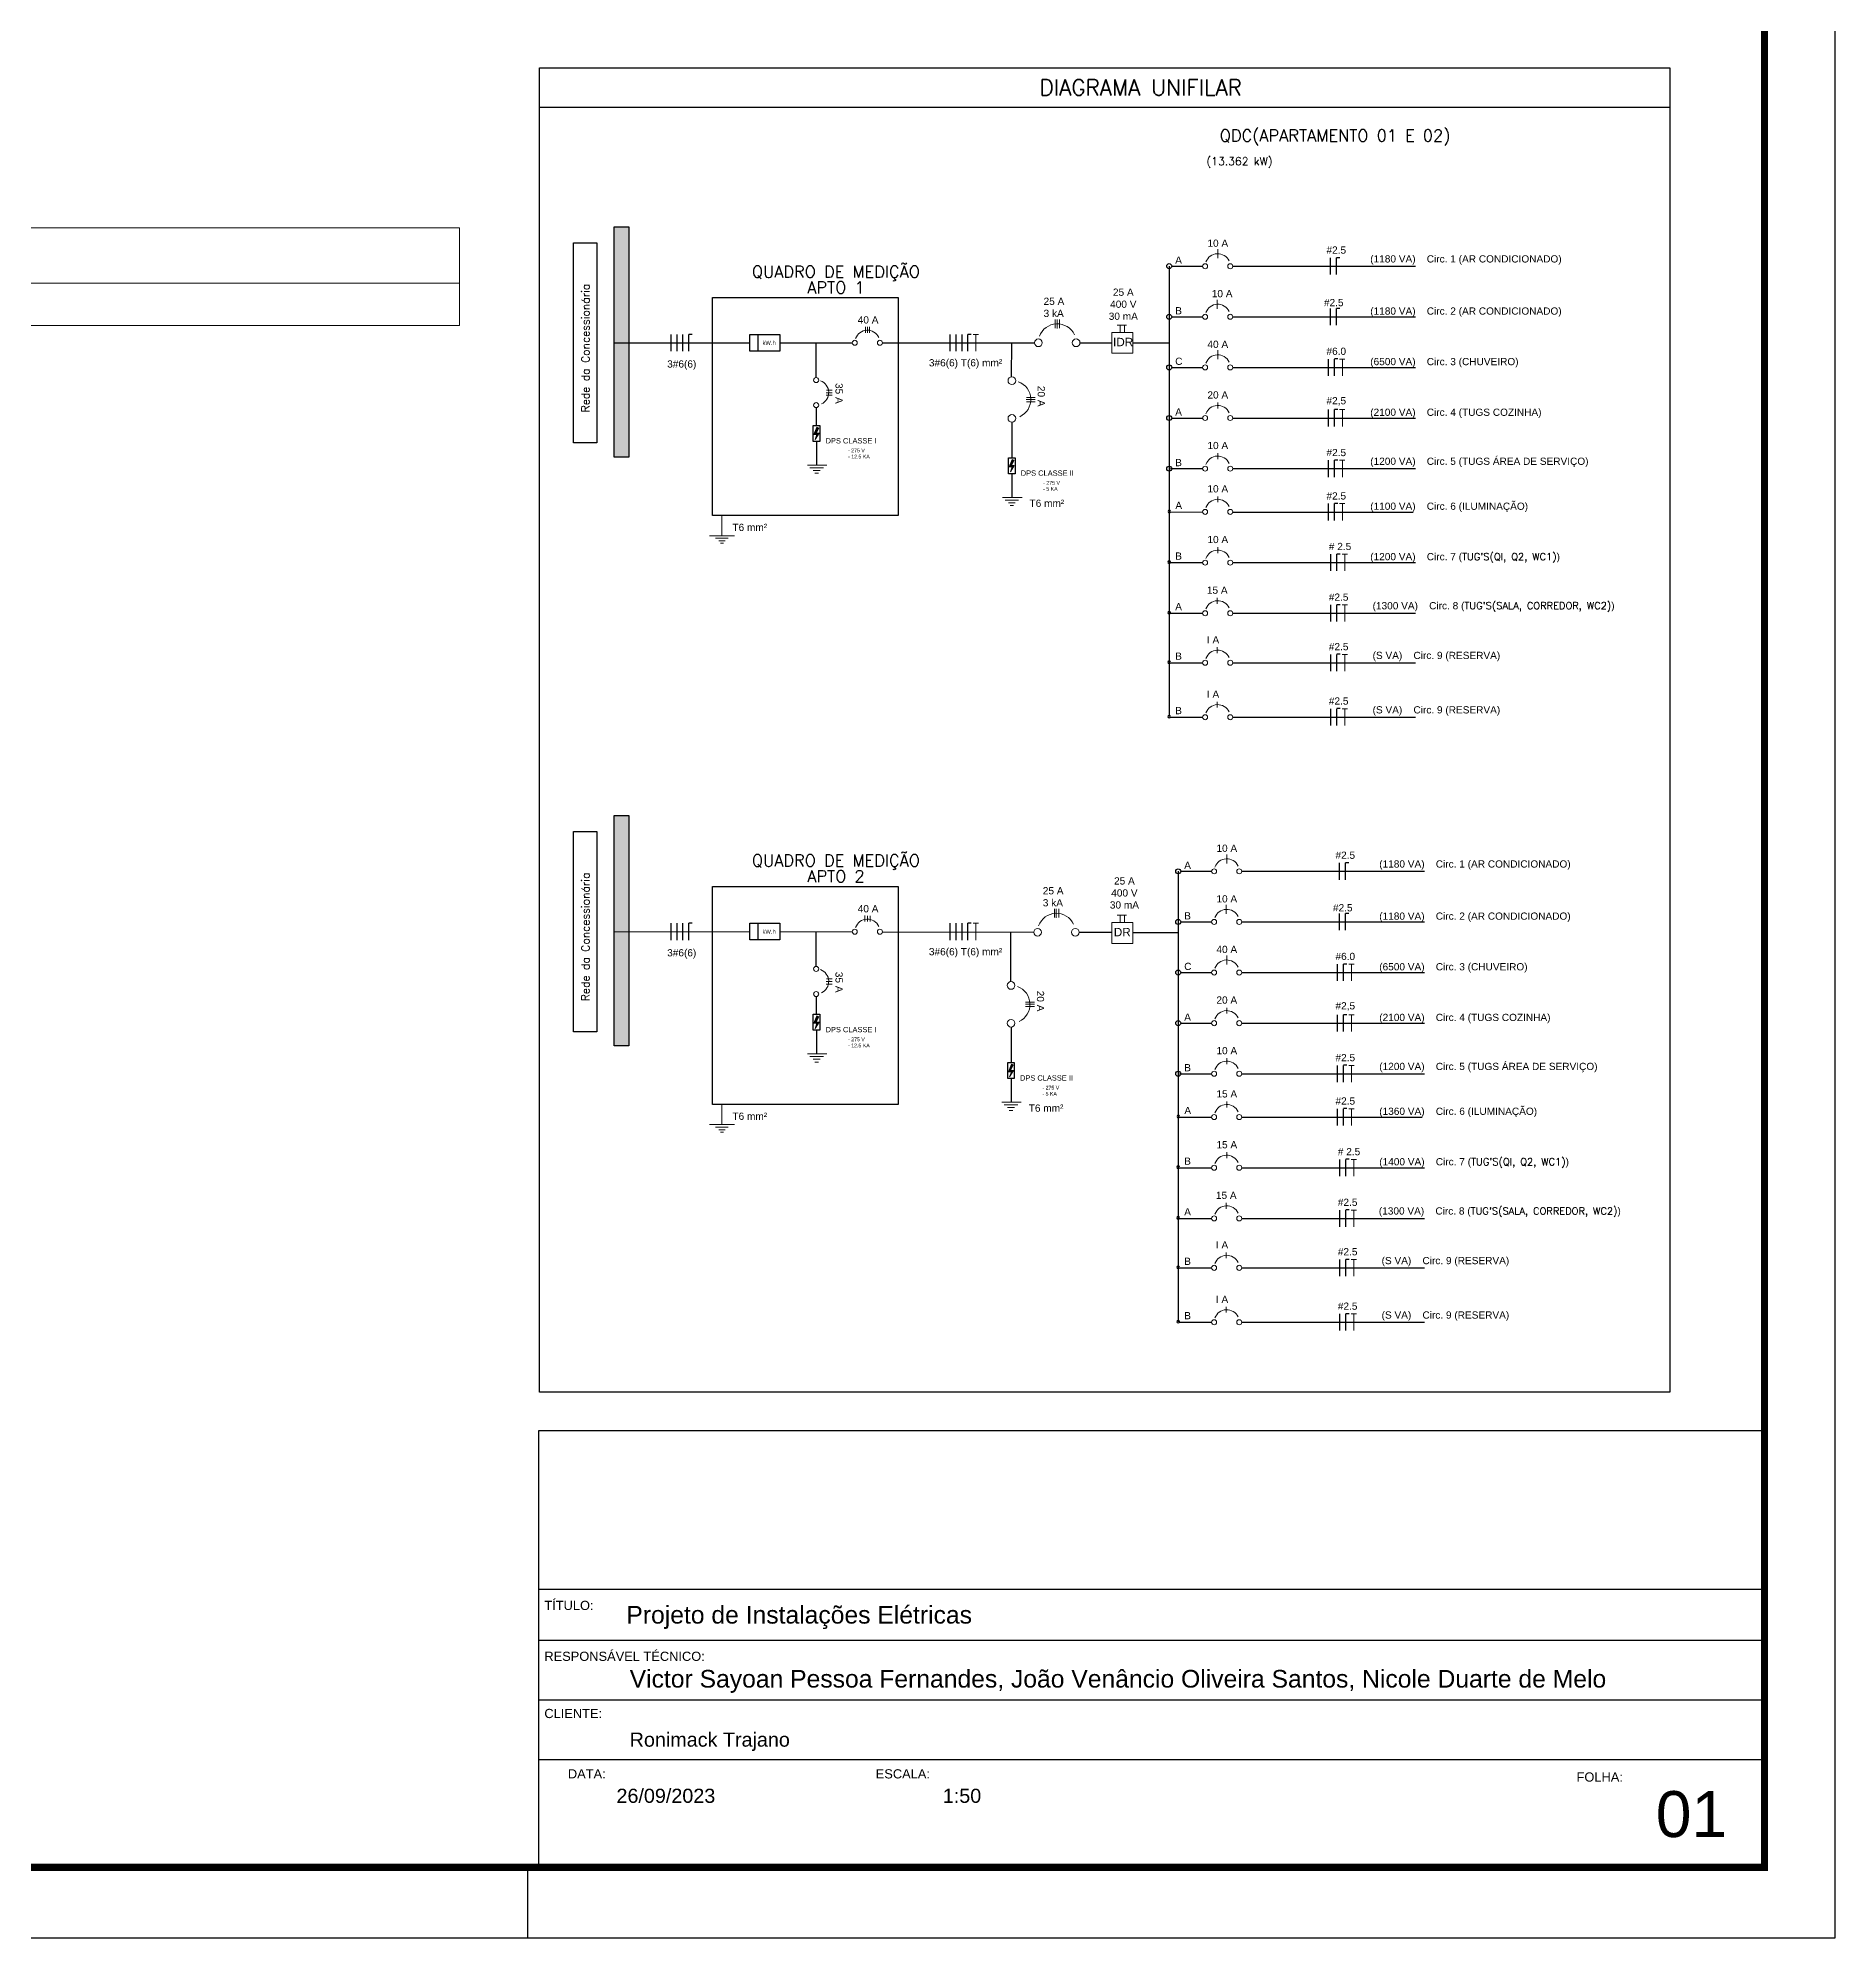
# Model space of a CAD drawing. Header units: metres. Extents: x 2426 to 5032, y 1997 to 4035.
# Drawn here: x 2456.87 to 2479.62, y 1996.88 to 2020.93 of the extents above; entities that cross this region are included whole.
import ezdxf

# ---------------------------------------------------------------- set-up
doc = ezdxf.new("R2010")
doc.units = ezdxf.units.M
for name, color, linetype in [('ARQ-FOLHA', 7, 'Continuous'), ('DI-Título do diagrama', 3, 'Continuous'), ('EL-Fios', 9, 'Continuous'), ('PDF3_0', 7, 'Continuous'), ('PDF3_COTA', 7, 'Continuous'), ('PDF3_DI-Barramento', 6, 'Continuous'), ('PDF3_DI-Disjuntor', 7, 'Continuous'), ('PDF3_DI-Textos do diagrama', 7, 'Continuous'), ('PDF3_DIAGRAMA', 7, 'Continuous'), ('PDF3_eletrodutos', 3, 'Continuous'), ('PDF3_Layout', 1, 'Continuous'), ('PDF3_Text', 7, 'Continuous')]:
    doc.layers.add(name, color=color, linetype=linetype)
doc.styles.add('arial', font='arial.ttf')
doc.styles.add('N', font='romans.shx', dxfattribs={"height": 0.13})
doc.styles.add('PDF Arial', font='arial.ttf')

# ---------------------------------------------------------------- blocks, each defined once
blk = doc.blocks.new('FOLHA A2')
at = {"layer": 'ARQ-FOLHA'}
for p, q in [((594, -420), (594, 0)), ((409, -420), (409, -410)), ((0, -420), (594, -420))]:
    blk.add_line(p, q, dxfattribs=at)
at = {"layer": 'ARQ-FOLHA', "const_width": 1}
blk.add_lwpolyline([(25, -410), (584, -410), (584, -10), (25, -10), (25, -410)], dxfattribs=at)

msp = doc.modelspace()

# ---------------------------------------------------------------- hatches: boundary and pattern name
at = {"layer": 'EL-Fios'}
h = msp.add_hatch(color=256, dxfattribs=at)
h.dxf.hatch_style = 1
h.paths.add_polyline_path([(2464.167, 2018.536), (2464.35, 2018.536), (2464.35, 2015.621), (2464.167, 2015.621)])
h = msp.add_hatch(color=256, dxfattribs=at)
h.dxf.hatch_style = 1
h.paths.add_polyline_path([(2464.167, 2011.083), (2464.35, 2011.083), (2464.35, 2008.168), (2464.167, 2008.168)])

# ---------------------------------------------------------------- linework, layer by layer
for p, q in [((2463.221, 2020.55), (2477.531, 2020.55)), ((2463.221, 2003.786), (2463.221, 2020.55)), ((2477.531, 2020.55), (2477.531, 2003.786)), ((2463.221, 2020.05), (2477.531, 2020.05)), ((2467.561, 2017.068), (2469.487, 2017.068)), ((2470.062, 2017.068), (2470.466, 2017.068)), ((2470.731, 2017.068), (2471.192, 2017.068)), ((2466.723, 2016.247), (2466.723, 2016.023)), ((2469.2, 2016.063), (2469.2, 2015.613)), ((2467.561, 2009.613), (2469.477, 2009.607)), ((2470.052, 2009.607), (2470.466, 2009.607)), ((2470.732, 2009.603), (2471.306, 2009.603)), ((2466.723, 2008.794), (2466.723, 2008.569)), ((2469.19, 2008.407), (2469.19, 2007.957)), ((2477.531, 2003.786), (2463.221, 2003.786))]:
    msp.add_line(p, q)
at = {"lineweight": 5, "ltscale": 10}
for p, q in [((2446.284, 2018.523), (2462.206, 2018.523)), ((2462.206, 2018.523), (2462.206, 2017.288)), ((2446.284, 2017.823), (2462.206, 2017.823)), ((2462.206, 2017.288), (2446.284, 2017.288))]:
    msp.add_line(p, q, dxfattribs=at)
at = {"layer": 'ARQ-FOLHA'}
for p, q in [((2478.726, 2003.298), (2463.207, 2003.298)), ((2463.207, 2003.298), (2463.207, 1997.771)), ((2478.726, 2001.287), (2463.207, 2001.287)), ((2463.207, 2000.737), (2463.207, 2000.737)), ((2478.726, 2000.643), (2463.207, 2000.643)), ((2463.207, 1999.892), (2463.207, 1999.892)), ((2478.726, 1999.887), (2463.207, 1999.887)), ((2478.726, 1999.131), (2463.207, 1999.131))]:
    msp.add_line(p, q, dxfattribs=at)
at = {"layer": 'DI-Título do diagrama'}
for points in [[(2463.65, 2015.801), (2463.65, 2018.334), (2463.947, 2018.334), (2463.947, 2015.801)], [(2463.65, 2008.348), (2463.65, 2010.881), (2463.947, 2010.881), (2463.947, 2008.348)]]:
    msp.add_lwpolyline(points, close=True, dxfattribs=at)
at = {"layer": 'EL-Fios'}
for points in [[(2464.167, 2018.536), (2464.35, 2018.536), (2464.35, 2015.621), (2464.167, 2015.621)], [(2464.167, 2011.083), (2464.35, 2011.083), (2464.35, 2008.168), (2464.167, 2008.168)]]:
    msp.add_lwpolyline(points, close=True, dxfattribs=at)
at = {"layer": 'PDF3_0', "color": 5, "lineweight": 25}
for p, q in [((2473.352, 2018.144), (2473.31, 2018.144)), ((2473.31, 2017.932), (2473.31, 2018.144)), ((2473.352, 2017.503), (2473.31, 2017.503)), ((2473.31, 2017.291), (2473.31, 2017.503)), ((2465.152, 2017.174), (2465.11, 2017.174)), ((2465.11, 2016.962), (2465.11, 2017.174)), ((2468.687, 2017.174), (2468.644, 2017.174)), ((2468.644, 2016.962), (2468.644, 2017.174)), ((2473.326, 2016.864), (2473.283, 2016.864)), ((2473.283, 2016.651), (2473.283, 2016.862)), ((2473.326, 2016.223), (2473.283, 2016.223)), ((2473.283, 2016.01), (2473.283, 2016.222)), ((2473.326, 2015.582), (2473.283, 2015.582)), ((2473.283, 2015.369), (2473.283, 2015.581)), ((2473.326, 2015.033), (2473.283, 2015.033)), ((2473.283, 2014.82), (2473.283, 2015.032)), ((2473.356, 2014.393), (2473.314, 2014.393)), ((2473.314, 2014.18), (2473.314, 2014.391)), ((2473.356, 2013.752), (2473.314, 2013.752)), ((2473.314, 2013.539), (2473.314, 2013.751)), ((2473.356, 2013.125), (2473.314, 2013.125)), ((2473.314, 2012.912), (2473.314, 2013.124)), ((2473.356, 2012.437), (2473.314, 2012.437)), ((2473.314, 2012.224), (2473.314, 2012.435)), ((2473.466, 2010.484), (2473.424, 2010.484)), ((2473.424, 2010.272), (2473.424, 2010.484)), ((2473.466, 2009.844), (2473.424, 2009.844)), ((2473.424, 2009.632), (2473.424, 2009.844)), ((2465.152, 2009.72), (2465.11, 2009.72)), ((2465.11, 2009.508), (2465.11, 2009.72)), ((2468.687, 2009.72), (2468.644, 2009.72)), ((2468.644, 2009.508), (2468.644, 2009.72)), ((2473.44, 2009.204), (2473.398, 2009.204)), ((2473.398, 2008.991), (2473.398, 2009.203)), ((2473.44, 2008.563), (2473.398, 2008.563)), ((2473.398, 2008.35), (2473.398, 2008.562)), ((2473.44, 2007.923), (2473.398, 2007.923)), ((2473.398, 2007.71), (2473.398, 2007.922)), ((2473.44, 2007.374), (2473.398, 2007.374)), ((2473.398, 2007.161), (2473.398, 2007.372)), ((2473.47, 2006.733), (2473.428, 2006.733)), ((2473.428, 2006.52), (2473.428, 2006.732)), ((2473.47, 2006.092), (2473.428, 2006.092)), ((2473.428, 2005.879), (2473.428, 2006.091)), ((2473.47, 2005.466), (2473.428, 2005.466)), ((2473.428, 2005.253), (2473.428, 2005.464)), ((2473.47, 2004.777), (2473.428, 2004.777)), ((2473.428, 2004.564), (2473.428, 2004.776))]:
    msp.add_line(p, q, dxfattribs=at)
at = {"layer": 'PDF3_0', "lineweight": 25}
for p, q in [((2465.412, 2014.88), (2465.412, 2017.64)), ((2465.412, 2017.64), (2467.763, 2017.64)), ((2467.763, 2017.64), (2467.763, 2014.88)), ((2467.763, 2014.88), (2465.412, 2014.88)), ((2465.412, 2007.426), (2465.412, 2010.186)), ((2465.412, 2010.186), (2467.763, 2010.186)), ((2467.763, 2010.186), (2467.763, 2007.426)), ((2467.763, 2007.426), (2465.412, 2007.426))]:
    msp.add_line(p, q, dxfattribs=at)
at = {"layer": 'PDF3_COTA', "lineweight": 25}
for p, q in [((2471.223, 2018.038), (2471.615, 2018.038)), ((2471.996, 2018.038), (2474.31, 2018.038)), ((2471.223, 2017.397), (2471.615, 2017.397)), ((2471.996, 2017.397), (2474.31, 2017.397)), ((2464.167, 2017.068), (2465.884, 2017.068)), ((2465.884, 2017.068), (2465.884, 2017.068)), ((2465.99, 2016.962), (2465.99, 2017.174)), ((2466.265, 2017.068), (2467.18, 2017.068)), ((2471.223, 2016.757), (2471.615, 2016.757)), ((2471.996, 2016.757), (2474.31, 2016.757)), ((2471.223, 2016.116), (2471.615, 2016.116)), ((2471.996, 2016.116), (2474.31, 2016.116)), ((2471.207, 2015.475), (2471.615, 2015.475)), ((2471.996, 2015.475), (2474.31, 2015.475)), ((2471.192, 2014.926), (2471.615, 2014.927)), ((2471.996, 2014.926), (2474.28, 2014.926)), ((2471.206, 2014.285), (2471.615, 2014.285)), ((2471.996, 2014.285), (2474.31, 2014.285)), ((2471.206, 2013.645), (2471.615, 2013.645)), ((2471.996, 2013.645), (2474.31, 2013.645)), ((2471.206, 2013.018), (2471.615, 2013.018)), ((2471.996, 2013.018), (2474.31, 2013.018)), ((2471.206, 2012.329), (2471.615, 2012.329)), ((2471.996, 2012.329), (2474.31, 2012.329)), ((2471.338, 2010.378), (2471.729, 2010.378)), ((2472.111, 2010.378), (2474.424, 2010.378)), ((2464.167, 2009.614), (2465.884, 2009.615)), ((2465.884, 2009.615), (2465.884, 2009.615)), ((2465.99, 2009.509), (2465.99, 2009.721)), ((2466.265, 2009.615), (2467.18, 2009.614)), ((2471.338, 2009.738), (2471.729, 2009.738)), ((2472.111, 2009.738), (2474.424, 2009.738)), ((2471.338, 2009.097), (2471.729, 2009.097)), ((2472.111, 2009.097), (2474.424, 2009.097)), ((2471.338, 2008.456), (2471.729, 2008.456)), ((2472.111, 2008.456), (2474.424, 2008.456)), ((2471.322, 2007.816), (2471.729, 2007.816)), ((2472.111, 2007.816), (2474.424, 2007.816)), ((2471.306, 2007.267), (2471.729, 2007.267)), ((2472.111, 2007.267), (2474.394, 2007.267)), ((2471.32, 2006.626), (2471.729, 2006.626)), ((2472.111, 2006.626), (2474.424, 2006.626)), ((2471.32, 2005.985), (2471.729, 2005.985)), ((2472.111, 2005.985), (2474.424, 2005.985)), ((2471.32, 2005.359), (2471.729, 2005.359)), ((2472.111, 2005.359), (2474.424, 2005.359)), ((2471.32, 2004.67), (2471.729, 2004.67)), ((2472.111, 2004.67), (2474.424, 2004.67))]:
    msp.add_line(p, q, dxfattribs=at)
for points in [[(2465.884, 2016.962), (2465.884, 2017.174), (2466.265, 2017.174), (2466.265, 2016.962), (2465.884, 2016.962)], [(2465.884, 2009.509), (2465.884, 2009.721), (2466.265, 2009.721), (2466.265, 2009.509), (2465.884, 2009.509)]]:
    msp.add_lwpolyline(points, close=True, dxfattribs=at)
for points in [[(2466.722, 2016.628), (2466.723, 2017.068)], [(2469.197, 2016.638), (2469.198, 2017.068)], [(2466.729, 2015.82), (2466.729, 2015.521)], [(2469.2, 2015.411), (2469.2, 2015.111)], [(2466.722, 2009.175), (2466.723, 2009.614)], [(2469.187, 2008.982), (2469.188, 2009.607)], [(2466.729, 2008.367), (2466.729, 2008.067)], [(2469.19, 2007.755), (2469.19, 2007.455)]]:
    msp.add_lwpolyline(points, dxfattribs=at)
for points in [[(2471.209, 2014.933, 1), (2471.177, 2014.933, 1)], [(2471.207, 2014.292, 1), (2471.176, 2014.292, 1)], [(2471.207, 2013.652, 1), (2471.176, 2013.652, 1)], [(2471.207, 2013.025, 1), (2471.176, 2013.025, 1)], [(2471.207, 2012.336, 1), (2471.176, 2012.336, 1)], [(2471.323, 2007.274, 1), (2471.291, 2007.274, 1)], [(2471.322, 2006.633, 1), (2471.29, 2006.633, 1)], [(2471.322, 2005.992, 1), (2471.29, 2005.992, 1)], [(2471.322, 2005.366, 1), (2471.29, 2005.366, 1)], [(2471.322, 2004.677, 1), (2471.29, 2004.677, 1)]]:
    msp.add_lwpolyline(points, format="xyb", close=True, dxfattribs=at)
for centre in [(2471.192, 2018.038), (2471.192, 2017.397), (2471.192, 2016.757), (2471.192, 2016.116), (2471.192, 2015.475), (2471.306, 2010.378), (2471.306, 2009.738), (2471.306, 2009.097), (2471.306, 2008.456), (2471.306, 2007.816)]:
    msp.add_circle(centre, 0.0318, dxfattribs=at)
at = {"layer": 'PDF3_DI-Barramento', "lineweight": 30}
for p, q in [((2471.192, 2018.038), (2471.192, 2012.336)), ((2471.306, 2010.378), (2471.306, 2004.676))]:
    msp.add_line(p, q, dxfattribs=at)
at = {"layer": 'PDF3_DI-Disjuntor', "color": 1, "lineweight": 30}
for points in [[(2466.687, 2016.023), (2466.77, 2016.023), (2466.77, 2015.82), (2466.687, 2015.82)], [(2469.158, 2015.613), (2469.241, 2015.613), (2469.241, 2015.411), (2469.158, 2015.411)], [(2466.687, 2008.569), (2466.77, 2008.569), (2466.77, 2008.367), (2466.687, 2008.367)], [(2469.148, 2007.957), (2469.231, 2007.957), (2469.231, 2007.755), (2469.148, 2007.755)]]:
    msp.add_lwpolyline(points, close=True, dxfattribs=at)
at = {"layer": 'PDF3_DI-Disjuntor', "transparency": 33554559}
for points in [[(2466.701, 2015.923), (2466.751, 2015.908), (2466.695, 2015.908)], [(2466.729, 2015.989), (2466.723, 2015.923), (2466.701, 2015.923)], [(2466.761, 2015.923), (2466.701, 2015.923), (2466.751, 2015.908)], [(2466.733, 2015.908), (2466.751, 2015.908), (2466.711, 2015.842)], [(2466.757, 2015.989), (2466.729, 2015.989), (2466.723, 2015.923)], [(2466.733, 2016.001), (2466.757, 2015.989), (2466.729, 2015.989)], [(2469.172, 2015.514), (2469.221, 2015.498), (2469.166, 2015.498)], [(2469.2, 2015.579), (2469.194, 2015.514), (2469.172, 2015.514)], [(2469.231, 2015.514), (2469.172, 2015.514), (2469.221, 2015.498)], [(2469.203, 2015.498), (2469.221, 2015.498), (2469.182, 2015.433)], [(2469.227, 2015.579), (2469.2, 2015.579), (2469.194, 2015.514)], [(2469.203, 2015.591), (2469.227, 2015.579), (2469.2, 2015.579)], [(2466.701, 2008.47), (2466.751, 2008.454), (2466.695, 2008.454)], [(2466.729, 2008.536), (2466.723, 2008.47), (2466.701, 2008.47)], [(2466.761, 2008.47), (2466.701, 2008.47), (2466.751, 2008.454)], [(2466.733, 2008.454), (2466.751, 2008.454), (2466.711, 2008.389)], [(2466.757, 2008.536), (2466.729, 2008.536), (2466.723, 2008.47)], [(2466.733, 2008.548), (2466.757, 2008.536), (2466.729, 2008.536)], [(2469.19, 2007.923), (2469.184, 2007.858), (2469.162, 2007.858)], [(2469.217, 2007.923), (2469.19, 2007.923), (2469.184, 2007.858)], [(2469.194, 2007.935), (2469.217, 2007.923), (2469.19, 2007.923)], [(2469.162, 2007.858), (2469.211, 2007.842), (2469.156, 2007.842)], [(2469.221, 2007.858), (2469.162, 2007.858), (2469.211, 2007.842)], [(2469.194, 2007.842), (2469.211, 2007.842), (2469.172, 2007.777)]]:
    msp.add_solid(points, dxfattribs=at)
at = {"layer": 'PDF3_DI-Textos do diagrama', "lineweight": 20}
for points in [[(2466.757, 2015.989), (2466.723, 2015.923), (2466.761, 2015.923), (2466.711, 2015.842), (2466.733, 2015.908), (2466.695, 2015.908), (2466.733, 2016.001)], [(2469.227, 2015.579), (2469.194, 2015.514), (2469.231, 2015.514), (2469.182, 2015.433), (2469.203, 2015.498), (2469.166, 2015.498), (2469.203, 2015.591)], [(2466.757, 2008.536), (2466.723, 2008.47), (2466.761, 2008.47), (2466.711, 2008.389), (2466.733, 2008.454), (2466.695, 2008.454), (2466.733, 2008.548)], [(2469.217, 2007.923), (2469.184, 2007.858), (2469.221, 2007.858), (2469.172, 2007.777), (2469.194, 2007.842), (2469.156, 2007.842), (2469.194, 2007.935)]]:
    msp.add_lwpolyline(points, close=True, dxfattribs=at)
at = {"layer": 'PDF3_DIAGRAMA', "color": 1, "lineweight": 5}
for p, q in [((2467.348, 2017.196), (2467.348, 2017.27)), ((2467.373, 2017.195), (2467.373, 2017.269)), ((2467.397, 2017.194), (2467.397, 2017.268)), ((2470.466, 2017.2), (2470.466, 2016.935)), ((2470.731, 2017.2), (2470.466, 2017.2)), ((2470.532, 2017.293), (2470.651, 2017.293)), ((2470.572, 2017.2), (2470.572, 2017.293)), ((2470.625, 2017.2), (2470.625, 2017.293)), ((2470.731, 2017.2), (2470.731, 2016.935)), ((2470.731, 2016.935), (2470.466, 2016.935)), ((2466.851, 2016.435), (2466.925, 2016.435)), ((2466.851, 2016.404), (2466.925, 2016.404)), ((2466.853, 2016.47), (2466.927, 2016.47)), ((2471.806, 2016.238), (2471.806, 2016.312)), ((2471.806, 2015.597), (2471.806, 2015.671)), ((2471.806, 2015.05), (2471.806, 2015.124)), ((2471.806, 2014.407), (2471.806, 2014.481)), ((2471.799, 2013.766), (2471.799, 2013.841)), ((2471.799, 2013.14), (2471.799, 2013.214)), ((2471.799, 2012.451), (2471.799, 2012.525)), ((2467.338, 2009.744), (2467.338, 2009.818)), ((2467.373, 2009.742), (2467.373, 2009.816)), ((2467.405, 2009.742), (2467.405, 2009.816)), ((2470.466, 2009.731), (2470.466, 2009.466)), ((2470.731, 2009.731), (2470.466, 2009.731)), ((2470.532, 2009.823), (2470.651, 2009.823)), ((2470.572, 2009.731), (2470.572, 2009.823)), ((2470.625, 2009.731), (2470.625, 2009.823)), ((2470.731, 2009.731), (2470.731, 2009.466)), ((2470.731, 2009.466), (2470.466, 2009.466)), ((2466.851, 2008.982), (2466.925, 2008.982)), ((2466.851, 2008.95), (2466.925, 2008.95)), ((2466.853, 2009.017), (2466.927, 2009.017)), ((2471.92, 2008.578), (2471.92, 2008.652)), ((2471.92, 2007.937), (2471.92, 2008.012)), ((2471.92, 2007.39), (2471.92, 2007.464)), ((2471.92, 2006.748), (2471.92, 2006.822)), ((2471.913, 2006.107), (2471.913, 2006.181)), ((2471.913, 2005.48), (2471.913, 2005.554)), ((2471.913, 2004.792), (2471.913, 2004.866))]:
    msp.add_line(p, q, dxfattribs=at)
for points in [[(2471.806, 2018.139), (2471.806, 2018.253)], [(2471.799, 2017.499), (2471.799, 2017.613)], [(2469.748, 2017.252), (2469.748, 2017.364)], [(2469.773, 2017.25), (2469.773, 2017.364)], [(2469.804, 2017.252), (2469.804, 2017.364)], [(2471.806, 2016.859), (2471.806, 2016.973)], [(2469.382, 2016.352), (2469.495, 2016.352)], [(2469.384, 2016.377), (2469.495, 2016.377)], [(2469.384, 2016.321), (2469.495, 2016.321)], [(2471.92, 2010.479), (2471.92, 2010.593)], [(2469.738, 2009.792), (2469.738, 2009.903)], [(2469.763, 2009.789), (2469.763, 2009.903)], [(2469.794, 2009.792), (2469.794, 2009.903)], [(2471.913, 2009.84), (2471.913, 2009.954)], [(2471.92, 2009.199), (2471.92, 2009.313)], [(2469.372, 2008.696), (2469.485, 2008.696)], [(2469.374, 2008.721), (2469.485, 2008.721)], [(2469.374, 2008.665), (2469.485, 2008.665)]]:
    msp.add_lwpolyline(points, dxfattribs=at)
for centre, radius in [((2471.647, 2018.037), 0.0318), ((2471.965, 2018.037), 0.0318), ((2471.647, 2017.397), 0.0318), ((2471.965, 2017.397), 0.0318), ((2467.212, 2017.068), 0.0318), ((2467.53, 2017.068), 0.0318), ((2469.536, 2017.068), 0.0486), ((2470.014, 2017.068), 0.0486), ((2466.723, 2016.596), 0.0318), ((2469.2, 2016.589), 0.0486), ((2471.647, 2016.757), 0.0318), ((2471.965, 2016.757), 0.0318), ((2466.723, 2016.279), 0.0318), ((2469.2, 2016.111), 0.0486), ((2471.647, 2016.116), 0.0318), ((2471.965, 2016.116), 0.0318), ((2471.647, 2015.475), 0.0318), ((2471.965, 2015.475), 0.0318), ((2471.647, 2014.928), 0.0318), ((2471.965, 2014.928), 0.0318), ((2471.647, 2014.285), 0.0318), ((2471.965, 2014.285), 0.0318), ((2471.647, 2013.645), 0.0318), ((2471.965, 2013.645), 0.0318), ((2471.647, 2013.018), 0.0318), ((2471.965, 2013.018), 0.0318), ((2471.647, 2012.329), 0.0318), ((2471.965, 2012.329), 0.0318), ((2471.761, 2010.378), 0.0318), ((2472.079, 2010.378), 0.0318), ((2467.212, 2009.614), 0.0318), ((2467.53, 2009.614), 0.0318), ((2469.526, 2009.607), 0.0486), ((2470.004, 2009.607), 0.0486), ((2471.761, 2009.738), 0.0318), ((2472.079, 2009.738), 0.0318), ((2466.723, 2009.143), 0.0318), ((2471.761, 2009.097), 0.0318), ((2472.079, 2009.097), 0.0318), ((2469.19, 2008.933), 0.0486), ((2466.723, 2008.825), 0.0318), ((2469.19, 2008.455), 0.0486), ((2471.761, 2008.456), 0.0318), ((2472.079, 2008.456), 0.0318), ((2471.761, 2007.816), 0.0318), ((2472.079, 2007.816), 0.0318), ((2471.761, 2007.268), 0.0318), ((2472.079, 2007.268), 0.0318), ((2471.761, 2006.626), 0.0318), ((2472.079, 2006.626), 0.0318), ((2471.761, 2005.985), 0.0318), ((2472.079, 2005.985), 0.0318), ((2471.761, 2005.359), 0.0318), ((2472.079, 2005.359), 0.0318), ((2471.761, 2004.67), 0.0318), ((2472.079, 2004.67), 0.0318)]:
    msp.add_circle(centre, radius, dxfattribs=at)
for centre, radius, start, end in [((2471.806, 2018.037), 0.159, 25, 160), ((2471.806, 2017.397), 0.159, 25, 160), ((2469.775, 2017.068), 0.24, 25.0003, 159.9985), ((2467.371, 2017.068), 0.159, 25, 160), ((2471.806, 2016.757), 0.159, 25, 160), ((2466.723, 2016.438), 0.159, 295, 70), ((2469.2, 2016.35), 0.24, 295.0003, 69.9985), ((2471.806, 2016.116), 0.159, 25, 160), ((2471.806, 2015.475), 0.159, 25, 160), ((2471.806, 2014.928), 0.159, 25, 160), ((2471.806, 2014.285), 0.159, 25, 160), ((2471.806, 2013.645), 0.159, 25, 160), ((2471.806, 2013.018), 0.159, 25, 160), ((2471.806, 2012.329), 0.159, 25, 160), ((2471.92, 2010.378), 0.159, 25, 160), ((2469.765, 2009.607), 0.24, 25.0003, 159.9985), ((2471.92, 2009.738), 0.159, 25, 160), ((2467.371, 2009.614), 0.159, 25, 160), ((2466.723, 2008.984), 0.159, 295, 70), ((2471.92, 2009.097), 0.159, 25, 160), ((2469.19, 2008.694), 0.24, 295.0003, 69.9985), ((2471.92, 2008.456), 0.159, 25, 160), ((2471.92, 2007.816), 0.159, 25, 160), ((2471.92, 2007.268), 0.159, 25, 160), ((2471.92, 2006.626), 0.159, 25, 160), ((2471.92, 2005.985), 0.159, 25, 160), ((2471.92, 2005.359), 0.159, 25, 160), ((2471.92, 2004.67), 0.159, 25, 160)]:
    msp.add_arc(centre, radius, start, end, dxfattribs=at)
at = {"layer": 'PDF3_eletrodutos', "lineweight": 9}
for p, q in [((2468.711, 2017.174), (2468.778, 2017.174)), ((2468.745, 2016.962), (2468.745, 2017.174)), ((2473.35, 2016.862), (2473.417, 2016.862)), ((2473.384, 2016.651), (2473.384, 2016.862)), ((2473.35, 2016.222), (2473.417, 2016.222)), ((2473.384, 2016.01), (2473.384, 2016.222)), ((2473.35, 2015.581), (2473.417, 2015.581)), ((2473.384, 2015.369), (2473.384, 2015.581)), ((2473.35, 2015.032), (2473.417, 2015.032)), ((2473.384, 2014.82), (2473.384, 2015.032)), ((2465.53, 2014.88), (2465.53, 2014.625)), ((2465.371, 2014.625), (2465.688, 2014.625)), ((2465.45, 2014.594), (2465.609, 2014.594)), ((2465.49, 2014.562), (2465.569, 2014.562)), ((2465.51, 2014.53), (2465.549, 2014.53)), ((2473.38, 2014.391), (2473.448, 2014.391)), ((2473.414, 2014.18), (2473.414, 2014.391)), ((2473.38, 2013.751), (2473.448, 2013.751)), ((2473.414, 2013.539), (2473.414, 2013.751)), ((2473.38, 2013.124), (2473.448, 2013.124)), ((2473.414, 2012.912), (2473.414, 2013.124)), ((2473.38, 2012.435), (2473.448, 2012.435)), ((2473.414, 2012.224), (2473.414, 2012.435)), ((2468.711, 2009.72), (2468.778, 2009.72)), ((2468.745, 2009.508), (2468.745, 2009.72)), ((2473.464, 2009.203), (2473.532, 2009.203)), ((2473.498, 2008.991), (2473.498, 2009.203)), ((2473.464, 2008.562), (2473.532, 2008.562)), ((2473.498, 2008.35), (2473.498, 2008.562)), ((2473.464, 2007.922), (2473.532, 2007.922)), ((2473.498, 2007.71), (2473.498, 2007.922)), ((2465.53, 2007.426), (2465.53, 2007.172)), ((2473.464, 2007.372), (2473.532, 2007.372)), ((2473.498, 2007.161), (2473.498, 2007.372)), ((2465.371, 2007.172), (2465.688, 2007.172)), ((2465.45, 2007.14), (2465.609, 2007.14)), ((2465.49, 2007.108), (2465.569, 2007.108)), ((2465.51, 2007.077), (2465.549, 2007.077)), ((2473.494, 2006.732), (2473.562, 2006.732)), ((2473.528, 2006.52), (2473.528, 2006.732)), ((2473.494, 2006.091), (2473.562, 2006.091)), ((2473.528, 2005.879), (2473.528, 2006.091)), ((2473.494, 2005.464), (2473.562, 2005.464)), ((2473.528, 2005.253), (2473.528, 2005.464)), ((2473.494, 2004.776), (2473.562, 2004.776)), ((2473.528, 2004.564), (2473.528, 2004.776))]:
    msp.add_line(p, q, dxfattribs=at)
for points in [[(2466.612, 2015.521), (2466.858, 2015.521)], [(2466.643, 2015.487), (2466.814, 2015.487)], [(2466.685, 2015.453), (2466.772, 2015.453)], [(2466.707, 2015.417), (2466.751, 2015.417)], [(2469.082, 2015.111), (2469.329, 2015.111)], [(2469.114, 2015.077), (2469.285, 2015.077)], [(2469.156, 2015.043), (2469.243, 2015.043)], [(2469.178, 2015.008), (2469.221, 2015.008)], [(2466.612, 2008.067), (2466.858, 2008.067)], [(2466.643, 2008.033), (2466.814, 2008.033)], [(2466.685, 2008), (2466.772, 2008)], [(2466.707, 2007.964), (2466.751, 2007.964)], [(2469.072, 2007.455), (2469.319, 2007.455)], [(2469.104, 2007.421), (2469.275, 2007.421)], [(2469.146, 2007.387), (2469.233, 2007.387)], [(2469.168, 2007.352), (2469.211, 2007.352)]]:
    msp.add_lwpolyline(points, dxfattribs=at)
at = {"layer": 'PDF3_Layout', "lineweight": 25}
for p, q in [((2473.235, 2017.932), (2473.235, 2018.144)), ((2473.235, 2017.291), (2473.235, 2017.503)), ((2464.887, 2016.962), (2464.887, 2017.174)), ((2464.962, 2016.962), (2464.962, 2017.174)), ((2465.036, 2016.962), (2465.036, 2017.174)), ((2468.419, 2016.962), (2468.419, 2017.174)), ((2468.496, 2016.962), (2468.496, 2017.174)), ((2468.57, 2016.962), (2468.57, 2017.174)), ((2473.209, 2016.651), (2473.209, 2016.862)), ((2473.209, 2016.01), (2473.209, 2016.222)), ((2473.209, 2015.369), (2473.209, 2015.581)), ((2473.209, 2014.82), (2473.209, 2015.032)), ((2473.239, 2014.18), (2473.239, 2014.391)), ((2473.239, 2013.539), (2473.239, 2013.751)), ((2473.239, 2012.912), (2473.239, 2013.124)), ((2473.239, 2012.224), (2473.239, 2012.435)), ((2473.35, 2010.272), (2473.35, 2010.484)), ((2473.35, 2009.632), (2473.35, 2009.844)), ((2464.887, 2009.508), (2464.887, 2009.72)), ((2464.962, 2009.508), (2464.962, 2009.72)), ((2465.036, 2009.508), (2465.036, 2009.72)), ((2468.419, 2009.508), (2468.419, 2009.72)), ((2468.496, 2009.508), (2468.496, 2009.72)), ((2468.57, 2009.508), (2468.57, 2009.72)), ((2473.323, 2008.991), (2473.323, 2009.203)), ((2473.323, 2008.35), (2473.323, 2008.562)), ((2473.323, 2007.71), (2473.323, 2007.922)), ((2473.323, 2007.161), (2473.323, 2007.372)), ((2473.354, 2006.52), (2473.354, 2006.732)), ((2473.354, 2005.879), (2473.354, 2006.091)), ((2473.354, 2005.253), (2473.354, 2005.464)), ((2473.354, 2004.564), (2473.354, 2004.776))]:
    msp.add_line(p, q, dxfattribs=at)

# ---------------------------------------------------------------- block references
at = {"layer": 'ARQ-FOLHA', "xscale": 0.08944633452801547, "yscale": 0.08944633452801547, "zscale": 0.08944633452801547}
msp.add_blockref('FOLHA A2', (2426.49, 2034.444), dxfattribs=at)

# ---------------------------------------------------------------- texts
at = {"insert": (2470.832, 2020.3), "char_height": 0.2, "attachment_point": 5, "style": 'N'}
msp.add_mtext_dynamic_manual_height_columns('{\\C4;DIAGRAMA UNIFILAR}', width=21.41317, gutter_width=5, heights=[0], dxfattribs=at)
at = {"layer": 'ARQ-FOLHA', "style": 'arial'}
for s, height, p in [('TÍTULO:', 0.1163, (2463.282, 2001.028)), ('Projeto de Instalações Elétricas', 0.22362, (2464.32, 2000.856)), ('RESPONSÁVEL TÉCNICO:', 0.11628, (2463.282, 2000.384)), ('Victor Sayoan Pessoa Fernandes, João Venâncio Oliveira Santos, Nicole Duarte de Melo ', 0.22362, (2464.362, 2000.046)), ('CLIENTE:', 0.1163, (2463.282, 1999.66)), ('Ronimack Trajano', 0.17889, (2464.362, 1999.298)), ('DATA:', 0.1163, (2463.58, 1998.896)), ('ESCALA:', 0.1163, (2467.477, 1998.896)), ('FOLHA:', 0.1163, (2476.349, 1998.856)), ('26/09/2023', 0.1789, (2464.195, 1998.587)), ('1:50', 0.1789, (2468.326, 1998.587))]:
    msp.add_text(s, height=height, dxfattribs=at).set_placement(p)
msp.add_attdef('01', (2477.352, 1998.154), '01', height=0.5814, dxfattribs=at)
at = {"layer": 'DI-Título do diagrama', "char_height": 0.15, "width": 3.12308, "attachment_point": 5, "line_spacing_factor": 0.798, "style": 'N'}
for s, insert in [('QUADRO DE MEDIÇÃO\\PAPTO 1', (2466.973, 2017.868)), ('QUADRO DE MEDIÇÃO\\PAPTO 2', (2466.973, 2010.415))]:
    msp.add_mtext(s, dxfattribs=dict(at, insert=insert))
at = {"layer": 'DI-Título do diagrama', "char_height": 0.1, "width": 3.48532, "attachment_point": 7, "rotation": 90, "line_spacing_factor": 0.798, "style": 'N'}
for insert in [(2463.853, 2016.187), (2463.853, 2008.734)]:
    msp.add_mtext('\\pxql;Rede da Concessionária ', dxfattribs=dict(at, insert=insert))
at = {"layer": 'PDF3_COTA', "lineweight": 25, "char_height": 0.0529, "width": 0.25415, "attachment_point": 7, "line_spacing_factor": 0.798, "style": 'arial'}
for insert in [(2466.043, 2017.042), (2466.043, 2009.588)]:
    msp.add_mtext('kW.h', dxfattribs=dict(at, insert=insert))
at = {"layer": 'PDF3_DIAGRAMA', "color": 1, "lineweight": 5, "char_height": 0.1059, "width": 0.25415, "attachment_point": 8, "line_spacing_factor": 0.798, "style": 'arial'}
for s, insert in [('IDR', (2470.609, 2017.025)), ('DR', (2470.598, 2009.556))]:
    msp.add_mtext(s, dxfattribs=dict(at, insert=insert))
at = {"layer": 'PDF3_Text', "color": 3, "insert": (2473.291, 2019.666), "char_height": 0.15, "width": 5.28389, "attachment_point": 5, "style": 'N'}
msp.add_mtext('QDC(APARTAMENTO 01 E 02)', dxfattribs=at)
at = {"layer": 'PDF3_Text'}
for s, insert, char_height, attachment_point, style in [('(13.362 kW)', (2471.664, 2019.283), 0.1, 7, 'N'), ('10 A', (2471.676, 2018.282), 0.0913, 7, 'PDF Arial'), ('#2.5', (2473.183, 2018.195), 0.0913, 7, 'PDF Arial'), ('A', (2471.268, 2018.069), 0.0913, 7, 'PDF Arial'), ('(1180 VA)    Circ. 1 (AR CONDICIONADO)', (2473.737, 2018.057), 0.09129, 7, 'PDF Arial'), ('25 A\\P3 kA^I', (2469.602, 2017.394), 0.0913, 7, 'PDF Arial'), ('25 A\\P400 V\\P30 mA', (2470.611, 2017.556), 0.0913, 5, 'PDF Arial'), ('10 A', (2471.731, 2017.643), 0.0913, 7, 'PDF Arial'), ('#2.5', (2473.151, 2017.53), 0.0913, 7, 'PDF Arial'), ('40 A', (2467.249, 2017.311), 0.0913, 7, 'PDF Arial'), ('B', (2471.268, 2017.428), 0.0913, 7, 'PDF Arial'), ('(1180 VA)    Circ. 2 (AR CONDICIONADO)', (2473.737, 2017.397), 0.09129, 7, 'PDF Arial'), ('40 A', (2471.676, 2017.002), 0.0913, 7, 'PDF Arial'), ('3#6(6) ', (2464.837, 2016.727), 0.0913, 7, 'PDF Arial'), ('3#6(6) T(6) mm²', (2468.15, 2016.742), 0.09129, 7, 'PDF Arial'), ('C', (2471.268, 2016.787), 0.0913, 7, 'PDF Arial'), ('#6.0', (2473.183, 2016.914), 0.0913, 7, 'PDF Arial'), ('(6500 VA)    Circ. 3 (CHUVEIRO)', (2473.737, 2016.757), 0.09129, 7, 'PDF Arial'), ('20 A', (2471.676, 2016.361), 0.0913, 7, 'PDF Arial'), ('#2,5', (2473.183, 2016.273), 0.0913, 7, 'PDF Arial'), ('A', (2471.268, 2016.147), 0.0913, 7, 'PDF Arial'), ('(2100 VA)    Circ. 4 (TUGS COZINHA)', (2473.737, 2016.116), 0.09129, 7, 'PDF Arial'), ('DPS CLASSE I', (2466.842, 2015.793), 0.06753, 7, 'PDF Arial'), ('- 275 V', (2467.126, 2015.681), 0.0473, 7, 'PDF Arial'), ('- 12.5 KA', (2467.126, 2015.603), 0.0473, 7, 'PDF Arial'), ('10 A', (2471.676, 2015.721), 0.0913, 7, 'PDF Arial'), ('(1200 VA)    Circ. 5 (TUGS ÁREA DE SERVIÇO)', (2473.737, 2015.495), 0.09129, 7, 'PDF Arial'), ('DPS CLASSE II', (2469.313, 2015.384), 0.06753, 7, 'PDF Arial'), ('B', (2471.268, 2015.506), 0.0913, 7, 'PDF Arial'), ('- 275 V', (2469.596, 2015.271), 0.0473, 7, 'PDF Arial'), ('- 5 KA', (2469.596, 2015.194), 0.0473, 7, 'PDF Arial'), ('10 A', (2471.676, 2015.173), 0.0913, 7, 'PDF Arial'), ('#2.5', (2473.183, 2015.083), 0.0913, 7, 'PDF Arial'), ('T6 mm²', (2469.424, 2014.99), 0.0913, 7, 'PDF Arial'), ('A', (2471.27, 2014.964), 0.0913, 7, 'PDF Arial'), ('(1100 VA)    Circ. 6 (ILUMINAÇÃO)', (2473.737, 2014.926), 0.09129, 7, 'PDF Arial'), ('T6 mm²', (2465.663, 2014.685), 0.0913, 7, 'PDF Arial'), ('B', (2471.268, 2014.323), 0.0913, 7, 'PDF Arial'), ('10 A', (2471.676, 2014.531), 0.0913, 7, 'PDF Arial'), ('# 2.5', (2473.213, 2014.443), 0.0913, 7, 'PDF Arial'), ('15 A', (2471.669, 2013.89), 0.0913, 7, 'PDF Arial'), ('A', (2471.268, 2013.683), 0.0913, 7, 'PDF Arial'), ('#2.5', (2473.213, 2013.802), 0.0913, 7, 'PDF Arial'), ('I A', (2471.669, 2013.263), 0.0913, 7, 'PDF Arial'), ('#2.5', (2473.213, 2013.175), 0.0913, 7, 'PDF Arial'), ('B', (2471.268, 2013.056), 0.0913, 7, 'PDF Arial'), ('(S VA)    Circ. 9 (RESERVA)', (2473.767, 2013.038), 0.09129, 7, 'PDF Arial'), ('I A', (2471.669, 2012.575), 0.0913, 7, 'PDF Arial'), ('#2.5', (2473.213, 2012.487), 0.0913, 7, 'PDF Arial'), ('B', (2471.268, 2012.367), 0.0913, 7, 'PDF Arial'), ('(S VA)    Circ. 9 (RESERVA)', (2473.767, 2012.349), 0.09129, 7, 'PDF Arial'), ('10 A', (2471.79, 2010.623), 0.0913, 7, 'PDF Arial'), ('#2.5', (2473.297, 2010.535), 0.0913, 7, 'PDF Arial'), ('A', (2471.382, 2010.409), 0.0913, 7, 'PDF Arial'), ('(1180 VA)    Circ. 1 (AR CONDICIONADO)', (2473.851, 2010.398), 0.09129, 7, 'PDF Arial'), ('25 A\\P3 kA', (2469.592, 2009.933), 0.0913, 7, 'PDF Arial'), ('25 A\\P400 V\\P30 mA', (2470.625, 2010.104), 0.0913, 5, 'PDF Arial'), ('40 A', (2467.249, 2009.858), 0.0913, 7, 'PDF Arial'), ('B', (2471.382, 2009.769), 0.0913, 7, 'PDF Arial'), ('10 A', (2471.79, 2009.983), 0.0913, 7, 'PDF Arial'), ('#2.5', (2473.265, 2009.87), 0.0913, 7, 'PDF Arial'), ('(1180 VA)    Circ. 2 (AR CONDICIONADO)', (2473.851, 2009.738), 0.09129, 7, 'PDF Arial'), ('3#6(6) ', (2464.837, 2009.274), 0.0913, 7, 'PDF Arial'), ('3#6(6) T(6) mm²', (2468.15, 2009.288), 0.09129, 7, 'PDF Arial'), ('40 A', (2471.79, 2009.343), 0.0913, 7, 'PDF Arial'), ('C', (2471.382, 2009.128), 0.0913, 7, 'PDF Arial'), ('#6.0', (2473.297, 2009.254), 0.0913, 7, 'PDF Arial'), ('(6500 VA)    Circ. 3 (CHUVEIRO)', (2473.851, 2009.097), 0.09129, 7, 'PDF Arial'), ('20 A', (2471.79, 2008.702), 0.0913, 7, 'PDF Arial'), ('#2,5', (2473.297, 2008.613), 0.0913, 7, 'PDF Arial'), ('DPS CLASSE I', (2466.842, 2008.34), 0.06753, 7, 'PDF Arial'), ('A', (2471.382, 2008.487), 0.0913, 7, 'PDF Arial'), ('(2100 VA)    Circ. 4 (TUGS COZINHA)', (2473.851, 2008.456), 0.09129, 7, 'PDF Arial'), ('- 275 V', (2467.126, 2008.227), 0.0473, 7, 'PDF Arial'), ('- 12.5 KA', (2467.126, 2008.15), 0.0473, 7, 'PDF Arial'), ('B', (2471.382, 2007.847), 0.0913, 7, 'PDF Arial'), ('10 A', (2471.79, 2008.061), 0.0913, 7, 'PDF Arial'), ('(1200 VA)    Circ. 5 (TUGS ÁREA DE SERVIÇO)', (2473.851, 2007.835), 0.09129, 7, 'PDF Arial'), ('DPS CLASSE II', (2469.303, 2007.728), 0.06753, 7, 'PDF Arial'), ('- 275 V', (2469.587, 2007.615), 0.0473, 7, 'PDF Arial'), ('- 5 KA', (2469.587, 2007.538), 0.0473, 7, 'PDF Arial'), ('15 A', (2471.79, 2007.514), 0.0913, 7, 'PDF Arial'), ('#2.5', (2473.297, 2007.424), 0.0913, 7, 'PDF Arial'), ('T6 mm²', (2465.663, 2007.231), 0.0913, 7, 'PDF Arial'), ('T6 mm²', (2469.414, 2007.334), 0.0913, 7, 'PDF Arial'), ('A', (2471.384, 2007.305), 0.0913, 7, 'PDF Arial'), ('(1360 VA)    Circ. 6 (ILUMINAÇÃO)', (2473.851, 2007.267), 0.09129, 7, 'PDF Arial'), ('15 A', (2471.79, 2006.871), 0.0913, 7, 'PDF Arial'), ('B', (2471.382, 2006.664), 0.0913, 7, 'PDF Arial'), ('# 2.5', (2473.327, 2006.783), 0.0913, 7, 'PDF Arial'), ('15 A', (2471.783, 2006.23), 0.0913, 7, 'PDF Arial'), ('#2.5', (2473.327, 2006.142), 0.0913, 7, 'PDF Arial'), ('A', (2471.382, 2006.023), 0.0913, 7, 'PDF Arial'), ('I A', (2471.783, 2005.604), 0.0913, 7, 'PDF Arial'), ('#2.5', (2473.327, 2005.516), 0.0913, 7, 'PDF Arial'), ('B', (2471.382, 2005.396), 0.0913, 7, 'PDF Arial'), ('(S VA)    Circ. 9 (RESERVA)', (2473.881, 2005.378), 0.09129, 7, 'PDF Arial'), ('B', (2471.382, 2004.708), 0.0913, 7, 'PDF Arial'), ('I A', (2471.783, 2004.915), 0.0913, 7, 'PDF Arial'), ('#2.5', (2473.327, 2004.827), 0.0913, 7, 'PDF Arial'), ('(S VA)    Circ. 9 (RESERVA)', (2473.881, 2004.689), 0.09129, 7, 'PDF Arial')]:
    msp.add_mtext(s, dxfattribs=dict(at, insert=insert, char_height=char_height, attachment_point=attachment_point, style=style))
at = {"layer": 'PDF3_Text', "char_height": 0.0913, "attachment_point": 7, "rotation": 270, "style": 'PDF Arial'}
for s, insert in [('35 A', (2466.966, 2016.559)), ('20 A', (2469.526, 2016.523)), ('35 A', (2466.966, 2009.106)), ('20 A', (2469.516, 2008.867))]:
    msp.add_mtext(s, dxfattribs=dict(at, insert=insert))
at = {"layer": 'PDF3_Text', "attachment_point": 7, "style": 'PDF Arial'}
for s, insert, char_height, width in [('#2.5', (2473.183, 2015.632), 0.0913, 0.26293), ("(1200 VA)    Circ. 7 ({\\Fromand|c0;TUG'S(QI, Q2, WC1)})", (2473.737, 2014.285), 0.09129, 3.50889), ("(1300 VA)    Circ. 8 ({\\Fromand|c0;TUG'S(SALA, CORREDOR, WC2)})", (2473.767, 2013.664), 0.09129, 3.67683), ('#2.5', (2473.297, 2007.973), 0.0913, 0.26293), ("(1400 VA)    Circ. 7 ({\\Fromand|c0;TUG'S(QI, Q2, WC1)})", (2473.851, 2006.626), 0.09129, 3.50889), ("(1300 VA)    Circ. 8 ({\\Fromand|c0;TUG'S(SALA, CORREDOR, WC2)})", (2473.846, 2006.003), 0.09129, 3.67683)]:
    msp.add_mtext(s, dxfattribs=dict(at, insert=insert, char_height=char_height, width=width))

doc.saveas('drawing.dxf')
